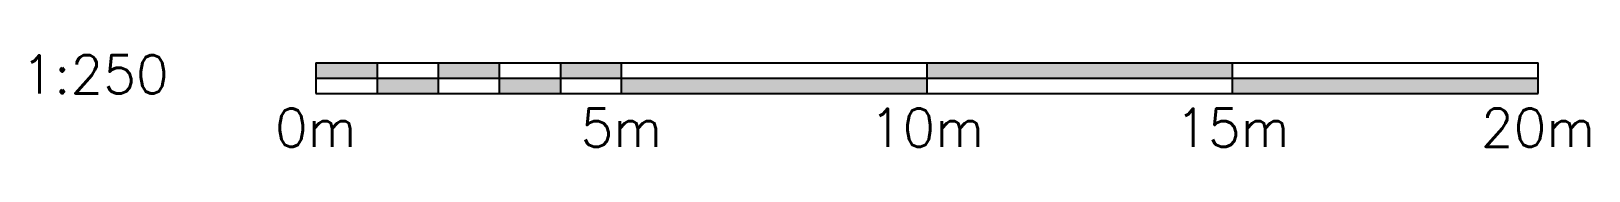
# Model space of a CAD drawing. Extents: x -4661 to 20830, y -875 to 625.
import ezdxf
from ezdxf.enums import TextEntityAlignment as Align

# ---------------------------------------------------------------- set-up
doc = ezdxf.new("R2010")
doc.units = 0
doc.header["$LTSCALE"] = 10
doc.styles.add('HEL25', font='romans.shx', dxfattribs={"height": 2.5})

msp = doc.modelspace()

# ---------------------------------------------------------------- linework, layer by layer
for p, q in [((0, 500), (20000, 500)), ((0, 500), (0, 250)), ((1000, 500), (1000, 250)), ((2000, 500), (2000, 250)), ((3000, 500), (3000, 250)), ((4000, 500), (4000, 250)), ((5000, 250), (5000, 500)), ((10000, 250), (10000, 500)), ((15000, 250), (15000, 500)), ((20000, 250), (20000, 500)), ((0, 250), (20000, 250)), ((0, 250), (0, 0)), ((0, 0), (20000, 0)), ((1000, 250), (1000, 0)), ((2000, 250), (2000, 0)), ((3000, 250), (3000, 0)), ((4000, 250), (4000, 0)), ((5000, 0), (5000, 250)), ((10000, 0), (10000, 250)), ((15000, 0), (15000, 250)), ((20000, 0), (20000, 250))]:
    msp.add_line(p, q)
for points in [[(0, 500), (1000, 500), (0, 250), (1000, 250)], [(2000, 500), (3000, 500), (2000, 250), (3000, 250)], [(4000, 500), (5000, 500), (4000, 250), (5000, 250)], [(10000, 500), (15000, 500), (10000, 250), (15000, 250)], [(1000, 250), (2000, 250), (1000, 0), (2000, 0)], [(3000, 250), (4000, 250), (3000, 0), (4000, 0)], [(5000, 250), (10000, 250), (5000, 0), (10000, 0)], [(15000, 250), (20000, 250), (15000, 0), (20000, 0)]]:
    msp.add_solid(points)

# ---------------------------------------------------------------- texts
at = {"style": 'HEL25'}
msp.add_text('1:250', height=625, rotation=360, dxfattribs=at).set_placement((-3616, 625), align=Align.TOP_CENTER)
for s, p in [('0m', (0, -250)), ('5m', (5000, -250)), ('10m', (10000, -250)), ('15m', (15000, -250)), ('20m', (20000, -250))]:
    msp.add_text(s, height=625, dxfattribs=at).set_placement(p, align=Align.TOP_CENTER)

doc.saveas('drawing.dxf')
